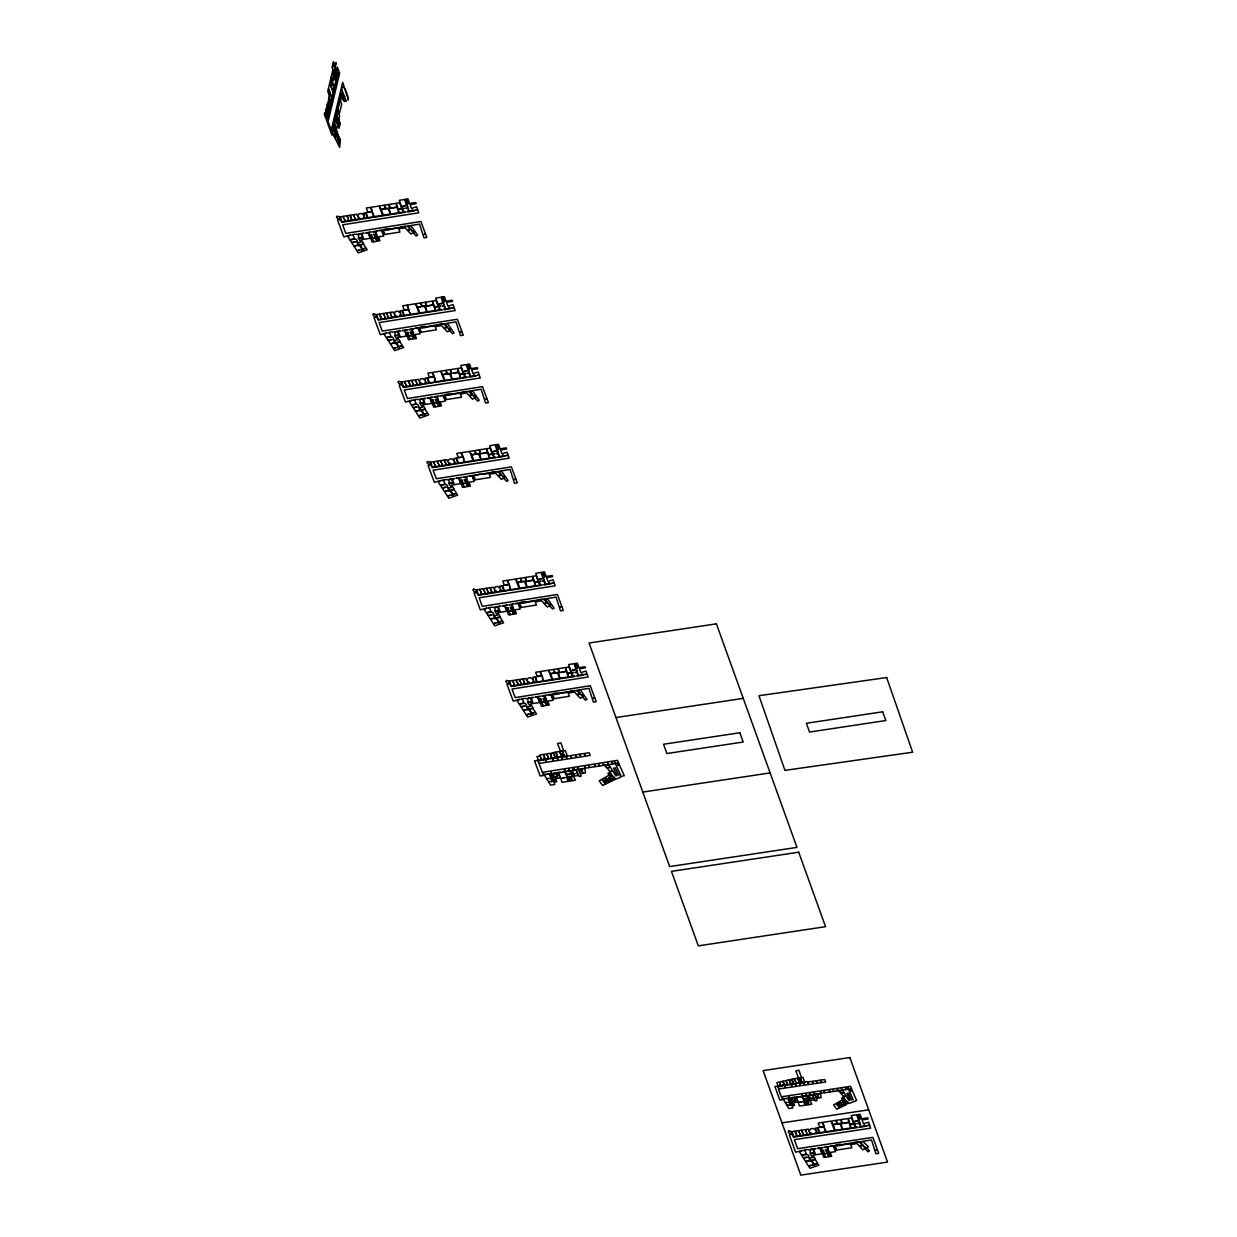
<?xml version="1.0" encoding="UTF-8"?>
<svg xmlns="http://www.w3.org/2000/svg" width="1237" height="1237" viewBox="0 0 1237 1237"><rect width="100%" height="100%" fill="white"/><g stroke="black" fill="none" stroke-linecap="round" stroke-linejoin="round"><path stroke-width="1.5" d="M339.124 142.688L339.526 139.054L339.154 140.678L337.701 137.694L338.01 134.756L340.391 139.673L339.773 142.502M331.145 77.189L330.526 79.756L331.98 83.668L330.434 80.142L328.485 88.291L330.758 95.002L328.393 88.662L327.759 91.322L329.228 95.249L329.908 93.61L329.119 96.919L330.944 101.851L331.918 99.068L330.264 106.011L329.815 101.465L330.557 103.475L330.867 102.176L329.042 97.244L329.444 101.063L328.408 99.903L328.454 105.191L327.65 103.027L327.295 104.526L328.006 107.047L327.202 104.882L327.418 109.505L326.614 107.341L326.243 108.918L326.955 111.469L326.151 109.304L325.671 111.299L326.398 113.804L325.594 111.639L325.176 113.356L325.934 117.206L324.589 113.17L324.357 114.113L331.918 135.22L332.676 129.962L332.598 133.055L333.913 135.745L334.547 133.055L334.114 136.147L335.088 138.157L335.675 135.699L335.289 138.575L336.557 141.173L337.036 139.193L336.789 141.636L338.629 145.425L338.892 143.059L339.556 147.311L340.02 143.028L333.217 128.895C333.913 121.767 334.361 130.071 336.897 133.565L337.407 137.833L337.856 133.983L335.923 127.828L335.32 129.065L334.454 123.886C332.877 129.266 335.675 117.36 334.562 123.468L336.603 128.942L337.562 124.937L335.521 119.463C333.99 124.473 336.773 112.876 335.614 119.061L338.49 125.432L337.917 124.504M332.567 73.725L335.443 80.853M333.495 76.199L332.768 80.359L333.681 76.586M332.676 80.776L331.222 76.88L332.846 70.107L334.98 75.828L334.423 78.117M335.443 70.509L332.939 63.736M335.644 71.375L336.464 73.215M335.907 72.071L336.309 73.416M334.562 78.488L335.242 75.658L336.449 78.874L333.31 92.002L331.284 86.575L331.655 83.93L331.114 86.126L330.109 84.178L333.201 92.466L331.964 97.615L330.975 95.605L332.026 98.666L336.881 78.364L332.026 67.447L333.124 62.948L334.856 67.169L333.356 61.85L335.041 66.396L335.969 62.53L335.459 67.509L336.974 71.066M336.68 70.277L337.423 67.154L339.649 73.199L328.068 121.613L331.238 130.163L342.68 82.384L347.025 95.574M337.562 110.758L336.943 112.134L337.454 110.047L339.603 116.201L338.675 120.082L336.634 114.639C337.546 109.32 335.103 120.221 336.603 114.964L339.17 123.453M337.314 118.829L339.541 124.442M339.154 114.608L337.531 109.691L338.706 104.758L337.84 109.784L339.34 113.819L341.644 104.171L340.144 100.12C336.789 113.696 341.335 93.285 340.206 99.795L340.531 100.661L341.427 96.903L342.695 98.867L341.536 94.198C340.531 96.749 342.494 89.28 341.659 93.734L343.097 95.976L342.912 99.207L344.427 101.558L343.453 96.517L346.035 101.496L344.86 96.826C337.546 83.281 345.664 82.601 348.185 100.104L347.396 95.048M337.686 124.303L336.835 120.979L339.046 128.339L340.252 123.391L338.953 119.912L339.325 123.855M338.335 121.582L338.505 122.03M373.852 241.71L379.914 240.751L378.63 237.272L377.811 237.411L378.615 239.545L376.821 240.457L375.476 237.875L374.363 238.045L375.321 237.427L373.651 234.303L374.486 234.164L376.45 239.468L377.965 239.22L375.167 231.706C366.245 232.695 382.681 229.835 375.569 231.582L377.579 237.025L383.686 236.051L381.661 230.608L378.584 230.592L381.846 230.082L384.351 234.52C375.043 225.83 402.891 229.139 383.3 230.422L384.8 234.458L399.968 232.046L398.484 228.01C378.213 231.226 405.04 225.799 398.917 227.902L399.242 228.768L405.133 227.84L407.576 230.469L410.096 228.984L407.715 226.526C402.535 226.649 414.627 225.041 408.442 226.402L411.241 229.402L407.994 230.902L410.916 234.056L413.606 232.618C408.071 228.196 415.74 231.613 413.56 233.159L416.08 235.989L417.627 235.154L410.839 225.505L419.559 224.129L424.013 237.875L426.811 237.427L425.605 234.164L424.152 234.396L425.451 233.747L420.905 221.5L345.819 233.36L342.649 224.825L418.724 212.81L417.797 210.305L415.555 210.12L417.719 209.78L416.606 206.795L411.488 208.45L410.065 204.584L416.142 203.626L415.725 202.497L409.648 203.471L407.963 198.925L406.741 199.111L408.426 203.657L407.591 203.796L406.324 199.234L405.102 199.435C408.318 204.894 407.7 210.769 404.746 199.451L399.226 200.332L402.241 208.481L404.252 208.156L402.736 209.656L403.277 211.14L405.751 212.207L373.852 217.248L373.033 214.31L374.517 216.614L382.604 215.331L379.527 207.043L381.166 209.347L384.63 208.79L381.336 209.795L383.346 215.207L403.973 211.96L402.798 211.434L402.767 208.728L398.314 209.44L398.716 211.867L397.015 207.306L391.093 208.249L396.768 206.873L396.412 204.321L398.175 209.053L401.747 208.496L399.628 202.775L388.99 204.445L390.444 208.357L388.511 204.522L384.46 205.172L385.913 209.068L383.872 205.265L371.054 207.29L372.801 213.707L370.466 207.383L366.291 208.032L367.745 211.96L371.239 211.914L366.028 212.733L367.868 217.666C384.429 215.393 357.246 220.217 363.183 218.392L364.003 216.135L365.302 218.068L367.358 217.743L365.518 212.81L363.477 213.135L364.281 215.3L361.343 213.475L358.668 213.893L357.91 216.305L356.442 214.248L354.076 214.62L354.308 216.877L353.519 214.712L350.21 215.238L351.014 217.387L349.638 215.315L347.18 215.717L347.984 217.867L346.576 215.81L343.422 216.305L343.7 218.547L342.896 216.382L340.206 216.815L341.211 219.537L339.433 219.815L339.634 216.691L336.99 216.212L336.449 217.202L338.644 219.537L337.608 220.109L343.871 236.932L350.55 235.03L347.783 236.607L349.762 239.669L353.983 239.004L350.056 240.133L351.54 242.421L355.406 241.803L351.849 242.9L353.767 245.869L356.875 245.374L354.107 246.395L356.905 250.709L359.642 249.75L357.137 251.08L358.297 252.858L367.173 249.766L363.57 244.168L360.23 245.39L362.41 248.776L364.884 248.359L362.642 249.147L363.075 249.812L360.678 249.828L361.884 248.962L359.658 245.514L357.926 245.792L357.385 242.035C354.942 242.328 359.07 240.859 355.777 239.22L354.911 239.359L353.102 235.107C347.69 235.865 361.312 231.118 358.204 238.014L361.003 242.158L358.158 242.56L359.178 245.096L363.693 243.55L361.08 239.746L363.183 239.406L362.596 237.86L359.658 237.782L362.379 237.349L361.096 233.917C351.818 234.875 370.172 231.907 361.807 233.824L363.848 239.298L370.141 238.308L368.116 232.819C359.271 233.654 377.3 230.824 368.719 232.726L369.554 234.953L371.657 234.613L372.43 237.875L373.667 238.169L372.6 238.324C373.327 241.447 370.652 236.638 371.054 235.262L369.662 235.478L372.074 241.957L373.45 241.741L373.358 240.365L373.852 241.694M543.229 705.94L549.29 704.982L547.991 701.503L547.187 701.626L547.976 703.76L546.197 704.688L544.852 702.09L543.723 702.276L544.682 701.642L543.028 698.518L543.847 698.379L545.826 703.683L547.326 703.436L544.543 695.921C535.606 696.91 552.042 694.05 544.929 695.797L546.955 701.24L553.047 700.266L551.037 694.823L547.945 694.823L551.223 694.297L553.712 698.735C544.419 690.06 572.267 693.354 552.661 694.637L554.161 698.673L569.345 696.276L567.845 692.241C547.574 695.457 574.416 690.014 568.293 692.132L568.603 692.983L574.509 692.055L576.952 694.684L579.457 693.199L577.076 690.741C571.896 690.865 584.003 689.256 577.818 690.617L580.601 693.617L577.37 695.132L580.292 698.271L582.967 696.833C577.447 692.411 585.116 695.828 582.921 697.374L585.441 700.204L587.003 699.384L580.199 689.72L588.936 688.344L593.389 702.09L596.188 701.642L594.966 698.379L593.358 698.209L594.827 697.977L590.265 685.715L515.195 697.591L512.01 689.04L588.101 677.026L587.173 674.521L584.931 674.335L587.08 673.995L585.967 671.026L580.864 672.665L579.426 668.8L585.518 667.841L585.101 666.728L579.009 667.686L577.323 663.14L576.117 663.341L577.803 667.872L576.952 668.011L575.7 663.449L574.478 663.65C577.679 669.124 577.06 675 574.123 663.681L568.587 664.547L571.618 672.696L573.612 672.371L572.097 673.887L572.654 675.356L575.112 676.423L543.213 681.463L542.394 678.525L543.878 680.829L551.98 679.546L548.903 671.258L550.542 673.562L553.99 673.021L550.697 674.01L552.723 679.438L573.334 676.175L572.174 675.649L572.143 672.943L567.675 673.655L568.077 676.082L566.391 671.536L560.469 672.464L566.129 671.103L565.773 668.537L567.536 673.284L571.123 672.712L568.989 666.99L558.366 668.676L559.325 672.65L557.872 668.753L553.82 669.387L555.274 673.284L553.233 669.48L540.43 671.505L542.765 677.83L539.827 671.598L535.667 672.263L537.121 676.191L540.6 676.129L535.405 676.948L537.229 681.881C553.789 679.608 526.622 684.432 532.544 682.623L533.379 680.365L534.678 682.283L536.719 681.958L534.894 677.026L532.838 677.35L533.085 679.608L530.719 677.69L528.044 678.108L526.606 680.628L525.802 678.464L523.452 678.835L523.684 681.092L522.88 678.927L519.571 679.453L520.375 681.618L519.014 679.546L516.54 679.933L516.741 682.19L515.937 680.025L512.798 680.52L513.602 682.685L512.273 680.597L509.567 681.03L510.587 683.752L508.809 684.03L508.995 680.907L506.35 680.427L505.809 681.417L508.005 683.752L506.984 684.324L513.231 701.147L519.911 699.245L517.143 700.822L519.123 703.884L523.344 703.219L519.416 704.348L520.901 706.636L524.766 706.018L521.225 707.131L523.127 710.084L526.251 709.59L523.467 710.61L526.266 714.94L529.019 713.965L526.498 715.295L527.658 717.089L536.549 713.981L532.931 708.384L529.591 709.605L531.786 713.007L534.26 712.574L532.003 713.362L532.436 714.027L530.039 714.058L531.245 713.192L529.034 709.729L527.287 710.007L526.761 706.25C524.333 706.543 528.462 705.121 525.137 703.451L524.272 703.59L522.462 699.322C517.066 700.08 530.673 695.333 527.565 702.229L530.379 706.373L527.534 706.775L528.539 709.311L533.07 707.765L530.457 703.961L532.544 703.637L531.972 702.075L529.034 701.997L531.755 701.58L530.472 698.132C521.194 699.091 539.548 696.122 531.183 698.039L533.209 703.513L539.518 702.523L537.476 697.034C528.647 697.869 546.677 695.039 538.095 696.941L538.915 699.168L541.033 698.828L541.806 702.09L543.028 702.384L541.961 702.554C542.703 705.662 540.012 700.853 540.414 699.477L539.038 699.694L541.45 706.188L542.827 705.956L542.718 704.58L543.213 705.91M615.933 717.553L743.251 698.364M642.792 792.082L770.125 772.909M781.954 1122.871L868.668 1109.821M839.366 1104.254L838.593 1102.121L836.413 1103.358L838.872 1104.517M607.8 781.258L608.867 782.464L606.176 783.763L605.187 782.573L606.207 781.629L604.352 782.573L605.589 784.057L602.682 785.464L599.187 780.887L601.739 779.403L603.285 781.274L604.986 780.331L603.501 780.532L602.295 779.078L604.646 777.702L605.944 779.155C603.347 781.428 610.475 777.114 606.393 778.908L605.109 777.439L608.712 775.336L610.135 776.805L608.573 778.32L611.078 776.898L607.846 773.434L609.578 772.259L612.377 775.785C616.861 779.898 604.584 770.094 613.104 771.486L615.825 775.831L617.016 775.599L613.629 768.162L615.361 767.868L618.546 775.011L620.526 774.903L614.511 761.853L614.712 763.662L612.624 763.987L611.975 762.255L612.191 764.064L608.666 764.621L607.553 762.951L607.645 765.177L608.991 764.961L610.289 767.017L607.924 767.605L610.599 767.512L612.856 771.115L610.104 771.548L604.723 765.641C610.831 766.414 599.759 762.425 603.347 765.456L599.342 766.059L598.708 764.358L598.847 766.12L595.213 766.677L594.595 765.023L594.61 766.77L589.369 767.543L588.766 765.935L588.843 767.636L585.503 768.131C585.317 764.296 583.276 770.172 584.993 768.718L585.457 772.955L580.895 773.635L579.009 770.45L581.127 776.248L579.256 776.527L576.581 771.146L577.292 773.079L576.009 773.28L577.509 773.666L578.189 775.491L573.427 776.233L575.437 780.222L572.499 780.686L571.154 777.068C576.442 775.491 565.726 776.125 571.973 780.763L568.912 781.243C570.566 776.697 564.551 776.697 566.824 777.764L568.17 781.351L562.139 782.294L560.809 778.722C562.912 777.779 552.181 777.424 556.789 781.753L555.088 779.155L554.284 779.279L555.552 782.016L554.609 782.155L553.944 779.341L552.815 779.109L553.48 780.903L552.475 781.057L551.285 779.356L551.949 781.135L550.79 781.738L553.619 781.289L554.825 784.536L550.542 785.124L548.671 782.078L549.924 781.459L548.439 781.707L546.847 779.094L548.362 778.413L546.599 778.692L544.435 775.151L546.491 774.316L543.012 774.084L543.538 775.522L540.167 775.97L534.523 760.848L537.817 760.322L538.373 761.822L538.59 760.77L544.806 759.781L544.079 755.08L544.744 758.25L543.507 758.451L543.863 759.441L541.559 759.812L540.383 756.657L541.126 759.874L538.373 760.322L536.966 756.534L540.152 756.054L539.765 755.003L550.109 753.395L551.687 757.601L550.697 753.318L552.954 752.962L555.15 757.075L553.449 752.498L555.629 752.142L557.33 756.688L556.217 752.05L559.279 751.57L561.521 756.07L559.82 751.477L562.51 751.06L560.376 750.952L557.562 743.545L560.902 742.818L563.701 750.859L565.386 750.581L567.226 755.699L565.216 756.023L566.762 758.157L566.747 756.209L570.613 755.606L571.293 757.431L571.185 755.513L575.483 754.848L576.148 756.657L576.025 754.756L579.751 754.183L580.416 755.993L580.354 754.091L584.235 753.488L584.9 755.281L584.869 753.395L589.137 752.73L590.188 755.451L539.548 763.353L538.59 762.409L542.718 773.311L542.981 772.244L617.433 760.353L618.624 763.043L616.583 763.368L618.778 763.399L619.428 764.837L617.418 765.162L619.66 765.394L624.283 775.785L620.464 776.388L620.819 777.161L615.67 779.186L615.083 778.46L615.237 779.372L612.562 780.671L611.511 779.387L614.743 778.011L613.908 776.975L609.903 779.743L612.099 780.887L609.331 782.232L608.264 781.026M339.325 127.225L338.814 125.896L339.263 127.457M332.336 81.054L331.887 82.925L334.129 87.224L332.336 81.054M334.547 71.761L334.531 72.813L334.547 71.761M334.84 70.555L334.825 71.591L334.84 70.555M326.754 114.221L327.125 119.108L328.47 113.541L327.326 111.84L327.511 116.232L326.754 114.221M327.79 109.907C327.759 118.164 332.165 104.99 329.104 106.227L328.547 111.918L327.79 109.907M336.912 74.436C336.263 82.276 339.154 69.164 337.794 73.261L337.423 72.287L337.129 75.998L336.912 74.436M341.056 94.986L340.515 98.496L341.056 94.986M373.435 313.966L372.894 314.94L375.089 317.275L374.053 317.847L380.316 334.686L386.995 332.784L384.228 334.361L386.207 337.423L390.428 336.742L386.501 337.887L387.985 340.16L391.851 339.556L388.294 340.654L390.212 343.623L393.32 343.128L390.552 344.133L393.351 348.463L396.103 347.504L393.582 348.819L394.742 350.612L403.633 347.52L400.015 341.907L396.675 343.128L398.855 346.53L401.345 346.097L399.087 346.886L399.52 347.566L397.123 347.582L398.329 346.716L396.103 343.252L394.371 343.53L393.845 339.773C391.418 340.067 395.546 338.644 392.222 336.974L391.356 337.113L389.547 332.861C384.135 333.619 397.757 328.872 394.649 335.768L397.464 339.897L394.618 340.314L395.624 342.835L400.139 341.304L397.525 337.485L399.628 337.16L399.056 335.598L396.103 335.536L398.824 335.103L397.556 331.655C388.279 332.614 406.617 329.645 398.252 331.562L400.293 337.052L406.586 336.047L404.561 330.573C395.716 331.392 413.761 328.563 405.179 330.48L405.999 332.691L408.117 332.366L408.875 335.629L410.112 335.907L409.045 336.077C409.772 339.185 407.097 334.392 407.499 333L406.107 333.217L408.519 339.711L409.911 339.495L409.803 338.103L410.297 339.433L416.374 338.505L415.075 335.026L414.256 335.15L415.06 337.299L413.266 338.211L411.936 335.629L410.808 335.799L411.766 335.165L410.112 332.042L410.931 331.918L412.895 337.206L414.41 336.974L411.627 329.459C402.69 330.449 419.127 327.589 412.014 329.32L414.039 334.763L420.132 333.804L418.106 328.362L415.029 328.346L418.292 327.836L420.796 332.258C411.504 323.584 439.351 326.893 419.745 328.161L421.245 332.196L436.429 329.8L434.929 325.764C414.658 328.98 441.501 323.553 435.362 325.656L435.687 326.522L441.594 325.594L444.037 328.222L446.542 326.738L444.16 324.264C438.98 324.388 451.088 322.795 444.887 324.156L447.686 327.156L444.439 328.655L447.361 331.794L450.052 330.372C444.531 325.95 452.185 329.367 450.005 330.913L452.526 333.743L454.072 332.908L447.284 323.244L456.005 321.867L460.458 335.614L463.272 335.181L462.05 331.903L460.597 332.135L461.896 331.501L457.35 319.254L382.264 331.114L379.094 322.579L455.17 310.549L454.242 308.044L452 307.874L454.165 307.534L453.051 304.549L447.949 306.204L446.511 302.338L452.587 301.364L452.17 300.251L446.093 301.209L444.408 296.679L443.186 296.865L444.872 301.411L444.037 301.534L442.784 296.988L441.547 297.174C444.763 302.648 444.145 308.523 441.207 297.205L435.671 298.086L438.702 306.219L440.697 305.91L439.181 307.41L439.723 308.894L442.197 309.946L410.297 314.987L409.478 312.064L410.962 314.353L419.049 313.085L415.972 304.797L417.611 307.085L421.075 306.544L417.781 307.534L419.791 312.961L440.418 309.698L439.243 309.188L439.228 306.482L434.759 307.193L435.161 309.621L433.476 305.06L427.538 306.003L433.213 304.627L432.857 302.06L434.62 306.807L438.207 306.235L436.073 300.514L425.451 302.199L426.889 306.096L424.956 302.276L420.905 302.926L422.358 306.822L420.317 303.019L407.499 305.044L409.261 311.461L406.911 305.137L402.736 305.786L404.205 309.714L407.684 309.652L402.489 310.472L404.313 315.404C420.874 313.147 393.691 317.971 399.628 316.146L400.448 313.889L401.762 315.806L403.803 315.497L401.963 310.564L399.922 310.889L400.726 313.038L397.804 311.214L395.129 311.647L394.356 314.059L392.887 312.002L390.521 312.373L390.768 314.615L389.964 312.451L386.655 312.976L387.459 315.141L386.099 313.069L383.625 313.456L384.429 315.621L383.022 313.549L379.867 314.059L380.161 316.301L379.357 314.136L376.651 314.554L377.656 317.29L375.893 317.569L376.079 314.445L373.435 313.966M398.561 381.352L398.02 382.341L400.216 384.676L399.195 385.248L405.442 402.071L412.122 400.169L409.354 401.747L411.333 404.808L415.555 404.143L411.627 405.272L413.112 407.561L416.977 406.942L413.421 408.04L415.338 411.009L418.446 410.514L415.678 411.534L418.477 415.864L421.229 414.89L418.709 416.22L419.869 418.013L428.76 414.905L425.141 409.308L421.802 410.529L423.982 413.931L426.471 413.498L424.214 414.287L424.647 414.952L422.25 414.967L423.456 414.117L421.229 410.653L419.498 410.931L418.972 407.174C416.513 407.468 420.657 405.999 417.348 404.375L416.482 404.499L414.673 400.247C409.277 401.004 422.884 396.257 419.776 403.154L422.59 407.298L419.745 407.7L420.75 410.236L425.265 408.689L422.667 404.886L424.755 404.545L424.183 402.999L421.245 402.922L423.951 402.489L422.683 399.056C413.405 400.015 431.744 397.046 423.379 398.963L425.42 404.437L431.713 403.448L429.687 397.958C420.843 398.793 438.888 395.964 430.306 397.866L431.125 400.092L433.244 399.752L434.001 403.015L435.238 403.308L434.172 403.478C434.898 406.586 432.223 401.778 432.625 400.401L431.249 400.618L433.646 407.097L435.037 406.88L434.929 405.504L435.424 406.834L441.501 405.906L440.202 402.412L439.398 402.551L440.186 404.685L438.393 405.612L437.063 403.015L435.934 403.2L436.893 402.566L435.238 399.443L436.058 399.304L438.022 404.607L439.537 404.36L436.754 396.845C427.816 397.835 444.253 394.974 437.14 396.721L439.166 402.164L445.258 401.19L443.248 395.747L440.156 395.747L443.434 395.221L445.923 399.659C436.63 390.969 464.478 394.278 444.872 395.562L446.371 399.597L461.556 397.201L460.056 393.165C439.784 396.366 466.627 390.938 460.489 393.041L460.813 393.907L466.72 392.979L469.163 395.608L471.668 394.124L469.287 391.665C464.107 391.789 476.214 390.181 470.029 391.541L472.812 394.541L469.565 396.056L472.488 399.195L475.178 397.757C469.658 393.335 477.327 396.752 475.132 398.299L477.652 401.128L479.198 400.293L472.41 390.645L481.147 389.268L485.584 403.015L488.399 402.566L487.177 399.304L485.569 399.118L487.038 398.902L482.476 386.64L407.406 398.5L404.221 389.964L480.312 377.95L479.368 375.445L477.126 375.259L479.291 374.919L478.178 371.95L473.075 373.589L471.637 369.724L477.714 368.765L477.312 367.652L471.22 368.611L469.534 364.065L468.313 364.25L469.998 368.796L469.163 368.935L467.911 364.374L466.689 364.575C469.89 370.049 469.271 375.909 466.334 364.606L460.798 365.472L463.829 373.62L465.823 373.296L464.308 374.796L464.849 376.28L467.323 377.347L435.424 382.388L434.604 379.45L436.089 381.754L444.176 380.47L441.099 372.182L442.738 374.486L446.201 373.945L442.908 374.935L444.918 380.347L465.545 377.099L464.385 376.574L464.354 373.868L459.886 374.579L460.288 377.007L458.602 372.461L452.665 373.388L458.339 372.012L457.984 369.461L459.747 374.192L463.334 373.636L461.2 367.915L450.577 369.6L451.536 373.574L450.082 369.677L446.031 370.311L447.485 374.208L445.444 370.404L432.625 372.43L434.976 378.754L432.038 372.523L427.878 373.187L429.332 377.099L432.811 377.053L427.615 377.873L429.44 382.805C446 380.532 418.817 385.356 424.755 383.547L425.574 381.274L426.889 383.207L428.93 382.882L427.105 377.95L425.049 378.275L425.296 380.532L422.93 378.615L420.255 379.032L419.482 381.444L418.013 379.388L415.663 379.759L415.895 382.017L415.091 379.852L411.782 380.377L412.586 382.542L411.225 380.455L408.751 380.857L408.952 383.114L408.148 380.95L405.009 381.444L405.288 383.686L404.484 381.522L401.778 381.955L402.798 384.676L401.02 384.954L401.205 381.831L398.561 381.352M427.476 461.587L426.935 462.561L429.131 464.896L428.11 465.483L434.357 482.306L441.037 480.404L438.269 481.982L440.248 485.043L444.47 484.378L440.542 485.507L442.026 487.795L445.892 487.177L442.336 488.275L444.253 491.244L447.361 490.749L444.593 491.769L447.392 496.083L450.144 495.125L447.624 496.439L448.784 498.233L457.675 495.14L454.056 489.527L450.716 490.749L452.897 494.151L455.386 493.718L453.129 494.506L453.562 495.187L451.165 495.202L452.371 494.336L450.16 490.873L448.412 491.166L447.887 487.393C445.428 487.687 449.572 486.234 446.263 484.595L445.397 484.734L443.588 480.482C438.192 481.239 451.799 476.492 448.691 483.389L451.505 487.517L448.66 487.935L449.665 490.455L454.195 488.924L451.582 485.12L453.67 484.78L453.098 483.219L450.16 483.157L452.866 482.724L451.598 479.276C442.32 480.234 460.674 477.266 452.309 479.183L454.335 484.672L460.643 483.667L458.602 478.193C449.758 479.028 467.802 476.199 459.221 478.1L460.04 480.312L462.159 479.987L462.916 483.25L464.153 483.528L463.086 483.698C463.829 486.806 461.138 482.013 461.54 480.621L460.164 480.837L462.561 487.332L463.952 487.115L463.844 485.739L464.339 487.069L470.416 486.126L469.117 482.646L468.313 482.77L469.101 484.919L467.323 485.832L465.978 483.25L464.849 483.42L465.808 482.786L464.153 479.662L464.973 479.539L466.937 484.827L468.452 484.595L465.669 477.08C456.731 478.07 473.168 475.209 466.055 476.941L468.081 482.384L474.173 481.425L472.163 475.982L469.07 475.967L472.348 475.456L474.034 480.018L474.838 479.894L472.905 475.364L480.652 474.142L473.786 475.781L475.286 479.817L490.47 477.42L488.971 473.384C468.699 476.601 495.542 471.173 489.419 473.276L489.728 474.142L495.635 473.214L498.078 475.843L500.583 474.359L498.202 471.885C493.022 472.008 505.129 470.416 498.944 471.776L501.727 474.776L498.48 476.276L501.402 479.415L504.093 477.992C498.573 473.57 506.242 476.987 504.047 478.533L506.567 481.363L508.113 480.528L501.325 470.88L510.061 469.488L514.499 483.25L517.313 482.801L516.092 479.523L514.484 479.353L515.953 479.121L511.391 466.875L436.321 478.734L433.136 470.199L509.227 458.169L508.299 455.664L506.041 455.494L508.206 455.154L507.093 452.17L501.99 453.824L500.552 449.959L506.629 449L506.227 447.871L500.135 448.83L498.449 444.299L497.228 444.485L498.913 449.031L498.078 449.155L496.826 444.609L495.604 444.794C498.805 450.268 498.186 456.144 495.248 444.825L489.713 445.707L492.743 453.84L494.738 453.531L493.223 455.03L493.764 456.515L496.238 457.582L464.339 462.623L463.519 459.685L465.004 461.973L473.091 460.705L470.014 452.417L471.668 454.721L475.116 454.165L471.823 455.17L473.833 460.581L494.46 457.319L492.589 454.907L493.269 454.103L488.801 454.814L489.203 457.242L487.517 452.68L481.595 453.623L487.254 452.247L486.899 449.68L488.661 454.427L492.249 453.871L490.115 448.15L479.492 449.82L480.451 453.793L478.997 449.897L474.946 450.546L476.4 454.443L474.359 450.639L461.54 452.665L463.89 458.989L460.953 452.757L456.793 453.407L458.247 457.334L461.726 457.273L456.53 458.107L458.355 463.025C474.915 460.767 447.732 465.591 453.67 463.767L454.489 461.509L455.804 463.427L457.845 463.117L456.02 458.185L453.964 458.51L454.211 460.752L451.845 458.834L449.17 459.267L447.732 461.788L446.928 459.623L444.578 459.994L444.81 462.236L444.006 460.087L440.697 460.597L441.501 462.762L440.14 460.69L437.666 461.076L437.867 463.334L437.063 461.169L433.924 461.679L434.202 463.921L433.398 461.757L430.692 462.19L431.713 464.911L429.935 465.189L430.12 462.066L427.476 461.587M473.477 589.199L472.936 590.188L475.132 592.523L474.096 593.095L480.358 609.918L487.038 608.016L484.255 609.594L486.249 612.655L490.47 611.99L486.543 613.119L488.027 615.407L491.893 614.789L488.337 615.887L490.254 618.856L493.362 618.361L490.594 619.381L493.393 623.695L496.13 622.737L493.625 624.067L494.785 625.845L503.66 622.752L500.057 617.155L496.717 618.376L498.898 621.763L501.372 621.345L499.13 622.134L499.562 622.799L497.166 622.814L498.372 621.948L496.145 618.5L494.413 618.778L493.872 615.021C491.46 615.315 495.589 613.877 492.264 612.207L491.398 612.346L489.589 608.094C484.177 608.851 497.8 604.104 494.692 611.001L497.49 615.145L494.645 615.547L495.666 618.083L500.181 616.536L497.568 612.732L499.671 612.392L499.083 610.846L496.145 610.769L498.867 610.336L497.583 606.903C488.306 607.862 506.66 604.893 498.295 606.81L500.336 612.284L506.629 611.279L504.603 605.805C495.759 606.64 513.788 603.811 505.206 605.713L506.041 607.924L508.144 607.599L508.917 610.862L510.139 611.155L509.087 611.31C509.814 614.418 507.139 609.625 507.541 608.248L506.149 608.465L508.562 614.944L509.938 614.727L509.845 613.351L510.34 614.681L516.401 613.738L515.118 610.258L514.298 610.398L515.102 612.531L513.309 613.444L511.963 610.862L510.85 611.032L511.793 610.413L510.139 607.29L510.974 607.151L512.938 612.454L514.453 612.207L511.654 604.692C502.732 605.682 519.169 602.821 512.056 604.568L514.066 609.996L520.174 609.037L518.148 603.594L515.071 603.579L518.334 603.068L520.839 607.506C511.53 598.816 539.378 602.125 519.787 603.409L521.287 607.444L536.456 605.032L534.956 600.996C514.7 604.213 541.528 598.785 535.405 600.888L535.729 601.754L541.62 600.826L544.064 603.455L546.584 601.971L544.203 599.512C539.023 599.636 551.114 598.028 544.929 599.388L547.728 602.388L544.481 603.888L547.403 607.042L550.094 605.604C544.558 601.182 552.228 604.599 550.048 606.145L552.552 608.975L554.114 608.14L547.326 598.492L556.047 597.115L560.5 610.862L563.299 610.413L562.093 607.151L560.485 606.965L561.938 606.733L557.392 594.487L482.306 606.346L479.136 597.811L555.212 585.797L554.284 583.292L552.042 583.106L554.191 582.766L553.094 579.782L547.976 581.436L546.538 577.571L552.63 576.612L552.212 575.483L546.135 576.457L544.45 571.911L543.229 572.097L544.914 576.643L544.079 576.782L542.811 572.221L541.59 572.422C544.806 577.88 544.187 583.756 541.234 572.437L535.714 573.319L538.729 581.467L540.739 581.143L539.224 582.642L539.765 584.127L542.239 585.194L510.34 590.235L509.52 587.297L511.005 589.601L519.092 588.317L516.015 580.029L517.654 582.333L521.117 581.777L517.824 582.782L519.834 588.193L540.461 584.946L538.59 582.519L539.255 581.715L534.801 582.426L535.204 584.854L533.503 580.292L527.58 581.235L533.255 579.859L532.9 577.308L534.662 582.039L538.234 581.483L536.116 575.762L525.478 577.432L526.452 581.421L524.998 577.509L520.947 578.158L521.798 582.148L520.36 578.251L507.541 580.277L509.891 586.601L506.954 580.369L502.779 581.019L504.232 584.946L507.727 584.9L502.516 585.719L504.356 590.652C520.916 588.379 493.733 593.203 499.671 591.379L500.49 589.121L501.789 591.054L503.83 590.729L502.006 585.797L499.964 586.122L500.212 588.364L497.831 586.462L495.156 586.879L494.398 589.291L492.929 587.235L490.563 587.606L490.795 589.863L490.007 587.699L486.698 588.224L487.502 590.374L486.126 588.302L483.667 588.704L483.868 590.961L483.064 588.797L479.91 589.291L480.714 591.456L479.384 589.369L476.693 589.802L477.698 592.523L475.92 592.801L476.106 589.678L473.477 589.199M788.804 1131.02L788.247 1131.994L790.412 1134.344L789.376 1134.901L795.638 1152.25L802.349 1150.395L799.55 1151.941L801.499 1155.018L805.735 1154.384L801.792 1155.482L803.246 1157.77L807.127 1157.198L803.555 1158.265L805.442 1161.234L808.565 1160.77L805.782 1161.759L808.534 1166.104L811.286 1165.161L808.766 1166.46L809.91 1168.254L818.832 1165.223L815.276 1159.595L811.92 1160.801L814.07 1164.203L816.559 1163.801L814.302 1164.574L814.719 1165.239L812.322 1165.239L813.544 1164.388L811.348 1160.924L809.616 1161.187L809.122 1157.43C806.663 1157.708 810.807 1156.27 807.529 1154.616L806.663 1154.755L804.9 1150.487C799.473 1151.214 813.142 1146.544 809.972 1153.425L812.74 1157.569L809.879 1157.956L810.869 1160.492L815.415 1158.992L812.833 1155.172L814.936 1154.848L814.379 1153.286L811.441 1153.209L814.162 1152.791L812.91 1149.343C803.617 1150.24 822.017 1147.395 813.621 1149.25L815.6 1154.739L821.925 1153.796L819.945 1148.307C811.085 1149.065 829.177 1146.374 820.564 1148.214L821.368 1150.441L823.486 1150.116L824.213 1153.379L825.435 1153.673L824.383 1153.843C825.079 1156.951 822.435 1152.126 822.852 1150.75L821.476 1150.967L823.811 1157.461L825.203 1157.26L825.11 1155.868L825.589 1157.198L831.681 1156.317L830.429 1152.822L829.61 1152.946L830.383 1155.095L828.589 1155.992L827.275 1153.394L826.146 1153.564L827.105 1152.946L825.481 1149.807L826.316 1149.683L828.218 1155.002L829.733 1154.77L827.027 1147.24C818.074 1148.168 834.558 1145.416 827.414 1147.116L829.378 1152.559L835.501 1151.632L833.537 1146.189L830.444 1146.158L833.723 1145.663L836.181 1150.101C826.981 1141.349 854.798 1144.874 835.176 1146.003L836.629 1150.039L851.845 1147.75L850.391 1143.715C830.073 1146.792 856.994 1141.535 850.84 1143.606L851.149 1144.472L857.055 1143.576L859.483 1146.22L862.003 1144.766L859.638 1142.277C854.458 1142.369 866.596 1140.854 860.38 1142.168L863.148 1145.184L859.885 1146.668L862.777 1149.822L865.483 1148.415C859.993 1143.947 867.632 1147.426 865.421 1148.957L867.91 1151.802L869.487 1150.982L866.689 1147.781L868.498 1146.838L862.792 1141.287L871.528 1139.973L875.842 1153.734L878.657 1153.317L877.481 1150.039L875.873 1149.853L877.327 1149.621L872.905 1137.36L797.633 1148.694L794.37 1139.664L870.647 1128.175L869.75 1125.67L867.508 1125.469L869.673 1125.144L868.59 1122.16L863.457 1123.768L862.065 1119.902L868.158 1118.975L867.755 1117.861L861.663 1118.774L860.024 1114.228L858.803 1114.413L860.442 1118.959L859.591 1119.083L858.385 1114.537L857.164 1114.723C860.318 1120.212 859.638 1126.072 856.808 1114.738L851.257 1115.573L854.195 1123.737L856.205 1123.428L854.674 1124.928L855.2 1126.397L857.658 1127.479L825.682 1132.303L824.893 1129.366L826.362 1131.669L834.465 1130.448L831.48 1122.145L833.089 1124.448L836.568 1123.938L833.259 1124.912L835.207 1130.34L855.88 1127.216L854.04 1124.789L854.721 1124L850.252 1124.665L850.623 1127.093L848.984 1122.531L843.046 1123.428L848.737 1122.098L848.396 1119.547L850.113 1124.294L853.7 1123.753L851.644 1118.016L840.974 1119.624L842.382 1123.536L840.495 1119.701L836.428 1120.305L837.248 1124.309L835.841 1120.397L822.992 1122.33L824.677 1128.762L822.404 1122.423L818.214 1123.057L819.636 1126.984L823.131 1126.953L817.904 1127.727L819.698 1132.675C836.289 1130.525 809.029 1135.149 814.997 1133.386L816.405 1131.035L817.131 1133.061L819.172 1132.752L817.394 1127.819L815.353 1128.113L816.126 1130.293L813.219 1128.438L810.529 1128.84L809.075 1131.345L808.287 1129.18L805.921 1129.536L806.137 1131.793L805.349 1129.628L802.04 1130.123L802.256 1132.381L801.483 1130.216L798.994 1130.587L799.179 1132.845L798.391 1130.68L795.252 1131.144L796.025 1133.308L794.726 1131.221L792.02 1131.639L792.994 1134.36L791.216 1134.638L791.433 1131.515L788.804 1131.02M408.535 210.305L407.653 211.372C404.035 213.135 420.58 209.671 412.802 210.553L412.447 209.594L412.308 210.63L408.488 211.233L408.535 210.305M444.98 308.059L444.098 309.126C440.48 310.889 457.025 307.425 449.247 308.307L448.892 307.333L448.753 308.384L444.949 308.987L444.98 308.059M470.122 375.445L469.225 376.512C465.607 378.275 482.152 374.811 474.374 375.692L474.018 374.734L473.879 375.77L470.075 376.373L470.122 375.445M499.037 455.68L498.14 456.747C494.537 458.51 511.067 455.046 503.289 455.927L502.933 454.953L502.794 456.005L498.99 456.608L499.037 455.68M545.022 583.292L544.141 584.359C540.523 586.122 557.067 582.658 549.29 583.539L548.934 582.565L548.795 583.617L544.976 584.22L545.022 583.292M577.911 674.521L577.014 675.588C573.411 677.35 589.941 673.887 582.163 674.783L581.807 673.809L581.668 674.861L577.865 675.464L577.911 674.521M860.473 1125.608L859.576 1126.66C855.942 1128.407 872.533 1125.052 864.74 1125.886L864.385 1124.912L864.246 1125.964L860.426 1126.536L860.473 1125.608M843.17 1097.173L841.577 1098.24L844.5 1101.44L842.181 1102.708L843.634 1101.347L842.351 1099.971L839.011 1101.873L841.547 1103.048L837.31 1105.383L835.903 1103.651L833.552 1104.997L836.707 1109.218L839.382 1107.935L838.269 1106.574L839.969 1105.739L839.026 1106.574L839.923 1107.687L842.412 1106.512L841.438 1105.399C838.346 1106.373 845.381 1103.172 841.871 1105.182L842.83 1106.311L845.381 1105.089L843.387 1104.038L847.098 1101.518L847.855 1102.476L844.871 1103.713L845.814 1104.888L848.165 1102.894L848.69 1103.559L856.622 1100.497L852.509 1090.957L850.438 1090.725L852.278 1090.446L851.705 1089.132L849.695 1089.07L851.566 1088.792L850.499 1086.333L782.062 1096.693C782.387 1100.93 776.635 1084.849 779.14 1088.9L825.697 1082.019L824.77 1079.514L820.842 1080.087L820.858 1081.818L820.255 1080.179L816.698 1080.705L816.714 1082.437L816.126 1080.782L812.709 1081.293L812.802 1083.024L812.214 1081.354L808.271 1081.942L808.333 1083.705L807.73 1082.019C803.122 1079.87 805.287 1086.921 803.602 1082.715L802.782 1082.36L804.638 1082.081L802.999 1077.381L801.452 1077.628L798.963 1070.252L795.886 1070.886L798.391 1077.69L800.354 1077.798L797.865 1078.169L799.38 1082.375L797.386 1078.247L794.571 1078.664L796.071 1082.839L794.03 1078.757L792.02 1079.051L793.536 1083.256L791.556 1079.484L789.484 1079.777L790.876 1083.643L788.959 1079.855L776.851 1082.638L778.104 1086.117L780.624 1085.73L779.588 1082.839L781.026 1085.669L783.16 1085.344L782.82 1084.432L783.98 1084.261L782.959 1081.432L784.536 1084.54C783.315 1085.56 782.402 1086.457 778.305 1086.534L778.088 1087.493L777.594 1086.117L774.919 1086.519L779.789 1100.033L782.542 1099.708L782.078 1098.394L785.263 1098.626L783.361 1099.368L785.309 1102.631L786.933 1102.383L785.541 1103.002L786.979 1105.399L788.34 1105.182L787.18 1105.739L788.866 1108.538L792.809 1108.027L791.726 1105.043L788.99 1105.089L790.196 1104.904L790.087 1103.188L791.603 1104.687C790.52 1101.394 792.917 1103.976 792.623 1105.863L793.489 1105.723L792.376 1103.218L794.633 1105.507C790.458 1101.502 800.293 1101.904 798.344 1102.739L799.535 1106.033L805.071 1105.213L803.88 1101.904C801.808 1100.93 807.328 1100.961 805.766 1105.12L808.581 1104.703C803.246 1100.744 812.307 1099.863 807.869 1101.317L809.06 1104.626L811.766 1104.224L809.957 1100.559L814.348 1099.909L812.369 1097.868L813.544 1097.698L812.91 1095.936L815.307 1100.868L817.023 1100.621L815.137 1095.302L816.837 1098.24L821.043 1097.652L820.657 1093.771C819.064 1095.07 820.997 1089.704 821.136 1093.23L824.198 1092.781L824.151 1091.25L824.677 1092.719L829.501 1092.039L829.501 1090.431L830.058 1091.962L833.398 1091.482L833.29 1089.859L833.846 1091.421L837.526 1090.895C834.279 1088.096 844.392 1091.838 838.794 1091.08L843.665 1096.523L846.201 1096.137L844.16 1092.828L841.701 1092.905L843.881 1092.379L842.706 1090.477L841.469 1090.663L841.423 1088.637L842.428 1090.168L845.66 1089.673L845.474 1088.034L846.046 1089.627L847.979 1089.333L847.809 1087.679L853.19 1099.678L851.365 1099.755L848.52 1093.183L846.943 1093.446L849.958 1100.281L848.876 1100.482L846.417 1096.492C838.624 1095.147 849.757 1104.208 845.706 1100.42L843.17 1097.173M610.15 777.996L610.815 778.707L610.15 777.996M843.634 1102.43L844.237 1103.079L843.634 1102.43M607.058 779.743L607.583 780.331L607.058 779.743M609.192 780.099L606.748 781.351L609.192 780.099M604.058 781.428L604.058 782.217L604.058 781.428M838.006 1105.538L838.006 1105.538M389.145 208.079L386.191 208.543L388.031 208.728L390.32 213.568L389.145 208.079M403.695 205.759L402.814 206.316L403.695 205.759M405.612 205.466L404.731 206.022L405.612 205.466M407.839 206.857L405.721 208.264L408.597 208.898L407.298 208.017L407.839 206.857M344.505 219.227L344.736 221.315L342.03 221.748L340.964 220.279L341.721 222.32L350.473 220.944L349.004 220.634L348.262 218.624L348.401 220.743L345.262 221.237L344.505 219.227M351.293 218.145L350.999 220.851L361.575 219.181L358.189 217.063L358.266 219.181L355.916 219.552L354.602 217.619L355.344 219.645L352.035 220.155L351.293 218.145M405.52 226.34L400.788 227.082L405.52 226.34M425.59 305.833L422.637 306.297L424.477 306.482L426.765 311.322L425.59 305.833M440.156 303.513L439.274 304.07L440.156 303.513M442.057 303.204L441.176 303.761L442.057 303.204M444.284 304.596L442.166 306.018L445.057 306.652L443.743 305.771L444.284 304.596M380.965 316.966L381.182 319.069L378.476 319.486L377.409 318.033L378.166 320.074L386.934 318.682L385.449 318.388L384.707 316.378L384.846 318.481L381.707 318.976L380.965 316.966M387.738 315.899L387.444 318.605L398.02 316.935L394.634 314.801L394.711 316.919L392.361 317.29L391.047 315.373L391.789 317.383L388.48 317.909L387.738 315.899M441.965 324.094L437.233 324.836L441.965 324.094M450.716 373.218L447.779 373.682L449.603 373.883L451.892 378.708L450.716 373.218M465.282 370.899L464.401 371.456L465.282 370.899M467.184 370.605L466.303 371.162L467.184 370.605M469.426 371.997L467.308 373.404L470.184 374.053L468.869 373.157L469.426 371.997M406.092 384.367L406.308 386.454L403.618 386.887L402.535 385.418L403.293 387.459L412.06 386.083L410.576 385.774L409.834 383.764L409.973 385.882L406.834 386.377L406.092 384.367M412.864 383.284L412.57 385.99L423.162 384.32L419.76 382.202L419.838 384.32L417.487 384.692L416.745 382.681L416.915 384.784L413.606 385.295L412.864 383.284M467.091 391.48L462.375 392.237L467.091 391.48M479.631 453.453L476.693 453.917L478.518 454.103L480.806 458.942L479.631 453.453M494.197 451.134L493.316 451.691L494.197 451.134M496.099 450.825L495.217 451.381L496.099 450.825M498.341 452.232L496.223 453.639L499.099 454.273L497.784 453.391L498.341 452.232M435.007 464.586L435.223 466.689L432.533 467.107L431.45 465.653L432.208 467.694L440.975 466.303L439.491 466.009L438.748 463.999L438.888 466.102L435.749 466.596L435.007 464.586M441.779 463.519L441.485 466.225L452.077 464.555L448.675 462.437L448.753 464.54L446.402 464.926L445.66 462.901L445.83 465.004L442.537 465.529L441.779 463.519M496.006 471.714L491.29 472.457L496.006 471.714M525.632 581.065L522.679 581.529L524.519 581.715L526.807 586.554L525.632 581.065M540.182 578.746L539.301 579.303L540.182 578.746M542.1 578.452L541.218 579.009L542.1 578.452M544.326 579.844L542.208 581.251L545.084 581.885L543.785 581.003L544.326 579.844M480.992 592.214L481.224 594.301L478.518 594.734L477.451 593.265L478.209 595.306L486.961 593.93L485.492 593.621L484.749 591.611L484.889 593.714L481.75 594.224L480.992 592.214M487.78 591.131L487.486 593.837L498.063 592.167L494.676 590.049L494.754 592.167L492.388 592.538L491.089 590.606L491.831 592.631L488.522 593.141L487.78 591.131M542.007 599.327L537.275 600.069L542.007 599.327M558.505 672.309L555.568 672.773L557.392 672.959L559.681 677.783L558.505 672.309M573.071 669.975L572.19 670.531L573.071 669.975M574.973 669.681L574.092 670.238L574.973 669.681M577.215 671.072L575.097 672.48L577.973 673.129L576.674 672.232L577.215 671.072M513.881 683.442L514.097 685.53L511.407 685.963L510.324 684.494L511.082 686.535L519.849 685.159L518.365 684.865L517.623 682.839L517.762 684.958L514.623 685.453L513.881 683.442M520.653 682.36L520.36 685.082L530.951 683.396L527.55 681.278L527.627 683.396L525.277 683.767L523.962 681.85L524.704 683.86L521.411 684.386L520.653 682.36M574.88 690.555L570.164 691.313L574.88 690.555M562.68 751.74L564.118 755.591L562.68 751.74M547.063 754.601L548.378 758.111L547.063 754.601M561.923 753.549L562.479 756.487L559.789 756.92L561.691 757.106L562.356 758.853L562.247 757.013L564.706 756.627L562.974 756.379L561.923 753.549M548.764 758.668L545.115 759.24L546.29 761.404L546.398 759.533L548.764 758.668M559.047 757.029L549.475 758.559L552.599 758.544L553.264 760.307L553.125 758.467L556.882 757.864L558.026 759.549L557.361 757.786L559.047 757.029M550.79 771.965L550.774 773.635L547.233 774.207L549.429 774.362L550.79 778.027C546.754 778.862 556.449 779.496 549.955 774.285L551.764 774.532L550.79 771.965M564.536 769.785L564.474 771.471L562.186 772.336L564.66 771.95L567.118 776.434L565.402 771.826L566.144 771.192L565.123 771.362L564.536 769.785M568.974 769.089L568.912 771.269C570.396 772.135 571.772 770.419 569.561 770.651L568.974 769.089M573.782 768.316L573.133 768.424C572.267 772.754 581.158 768.316 574.37 769.893L573.782 768.316M578.035 767.651C574.231 772.708 591.023 766.816 578.622 769.213L578.035 767.651M556.434 772.738C551.068 772.769 551.609 775.321 555.552 773.388L556.032 774.702L558.413 774.331L560.253 777.238L558.645 772.909C566.098 772.135 554.408 771.409 558.243 773.852L556.434 774.146L556.434 772.738M567.999 770.898L567.072 771.563L567.999 770.898M572.777 770.141C569.638 770.28 573.288 772.259 572.777 770.141M581.792 769.94L580.988 770.063L582.751 772.537L581.792 769.94M551.934 774.996L553.217 778.413L551.934 774.996M553.356 774.764C552.413 777.826 556.124 778.877 553.356 774.764M570.891 772.151L570.845 773.465L567.582 773.975L567.891 774.795L571.154 774.285L572.236 775.754L570.891 772.151M572.731 771.857C570.69 771.826 575.019 777.748 573.628 774.285L574.865 774.084L573.411 773.697L572.731 771.857M556.743 774.965L556.82 776.821L555.104 777.099L556.588 777.965L557.547 777.145L556.743 774.965M564.907 777.594L562.387 777.996L564.907 777.594M569.84 776.805L568.402 777.037L569.84 776.805M716.393 623.835L589.075 643.008L669.65 866.565L796.968 847.391L716.393 623.835M739.85 732.752L663.542 744.241L666.882 753.534L743.19 742.03L739.85 732.752M882.692 711.801L806.385 723.289L809.539 732.041L885.847 720.553L882.692 711.801M798.7 852.2L671.459 871.374L698.302 945.857L825.543 926.683L798.7 852.2M849.834 1057.542L763.121 1070.608L800.803 1175.15L887.517 1162.084L849.834 1057.542M800.509 1078.432L801.777 1081.973L800.509 1078.432M786.144 1080.952L787.304 1084.153L786.144 1080.952M799.782 1080.087L800.262 1082.777L797.788 1083.148L799.519 1083.334L800.123 1084.942L800.045 1083.256L802.303 1082.916L800.71 1082.684L799.782 1080.087M787.66 1084.663L784.304 1085.174L785.356 1087.168L785.48 1085.452L787.66 1084.663M797.107 1083.241L788.309 1084.571L791.185 1084.586L791.773 1086.194L791.665 1084.524L795.113 1083.999L796.149 1085.545L795.546 1083.937L797.107 1083.241M789.237 1096.508L789.206 1098.023L785.943 1098.518L787.954 1098.688L789.175 1102.043C785.449 1102.785 794.34 1103.435 788.433 1098.611L790.103 1098.858L789.237 1096.508M801.87 1094.59L801.808 1096.137L799.69 1096.91L801.963 1096.57L804.174 1100.698L802.643 1096.477L803.339 1095.905L801.87 1094.59M805.952 1093.987L805.875 1095.982L807.483 1096.26L805.952 1093.987M810.374 1093.322L810.266 1095.333L813.513 1094.838L810.9 1094.76L810.374 1093.322M814.286 1092.735C810.652 1097.42 826.177 1092.085 814.812 1094.173L814.286 1092.735M794.417 1097.25C789.484 1097.234 789.948 1099.569 793.582 1097.837L794.015 1099.044L796.211 1098.703L797.865 1101.394L796.427 1097.405C803.277 1096.771 792.561 1096.013 796.056 1098.286L794.386 1098.533L794.417 1097.25M805.04 1095.642L804.174 1096.245L805.04 1095.642M809.431 1094.977C806.539 1095.07 809.864 1096.91 809.431 1094.977M817.703 1094.853L818.554 1097.234L817.703 1094.853M790.257 1099.276L791.386 1102.414L790.257 1099.276M791.556 1099.074L792.685 1101.688L791.556 1099.074M807.684 1096.802L807.622 1098.008L804.622 1098.456L804.885 1099.214L807.885 1098.765L808.874 1100.11L807.684 1096.802M809.369 1096.554C807.498 1096.508 811.395 1101.951 810.158 1098.765L811.302 1098.595L809.369 1096.554M794.664 1099.276L794.726 1100.976L793.149 1101.224L794.494 1102.028L795.376 1101.286L794.664 1099.276M802.133 1101.75L799.813 1102.09L802.133 1101.75M806.663 1101.069L805.349 1101.255L806.663 1101.069M855.679 1121.031L854.798 1121.588L855.679 1121.031M857.597 1120.753L856.7 1121.294L857.597 1120.753M841.083 1123.258L838.129 1123.691L839.969 1123.892L842.196 1128.732L841.083 1123.258M859.823 1122.145L857.689 1123.552L860.565 1124.201L859.267 1123.304L859.823 1122.145M796.303 1134.066L796.504 1136.169L793.798 1136.571L792.731 1135.102L793.474 1137.159L802.256 1135.829L800.787 1135.52L800.061 1133.509L800.169 1135.612L797.03 1136.092L796.303 1134.066M803.091 1133.046L803.261 1135.149C798.855 1136.818 818.074 1133.741 812.307 1133.788L809.338 1132.102L810.065 1134.128L807.699 1134.484L806.416 1132.551L807.142 1134.561L803.818 1135.056L803.091 1133.046M857.457 1142.091L852.71 1142.802L857.457 1142.091M886.651 677.551L758.961 695.704L784.954 770.357L912.643 752.22L886.651 677.551"/></g></svg>
